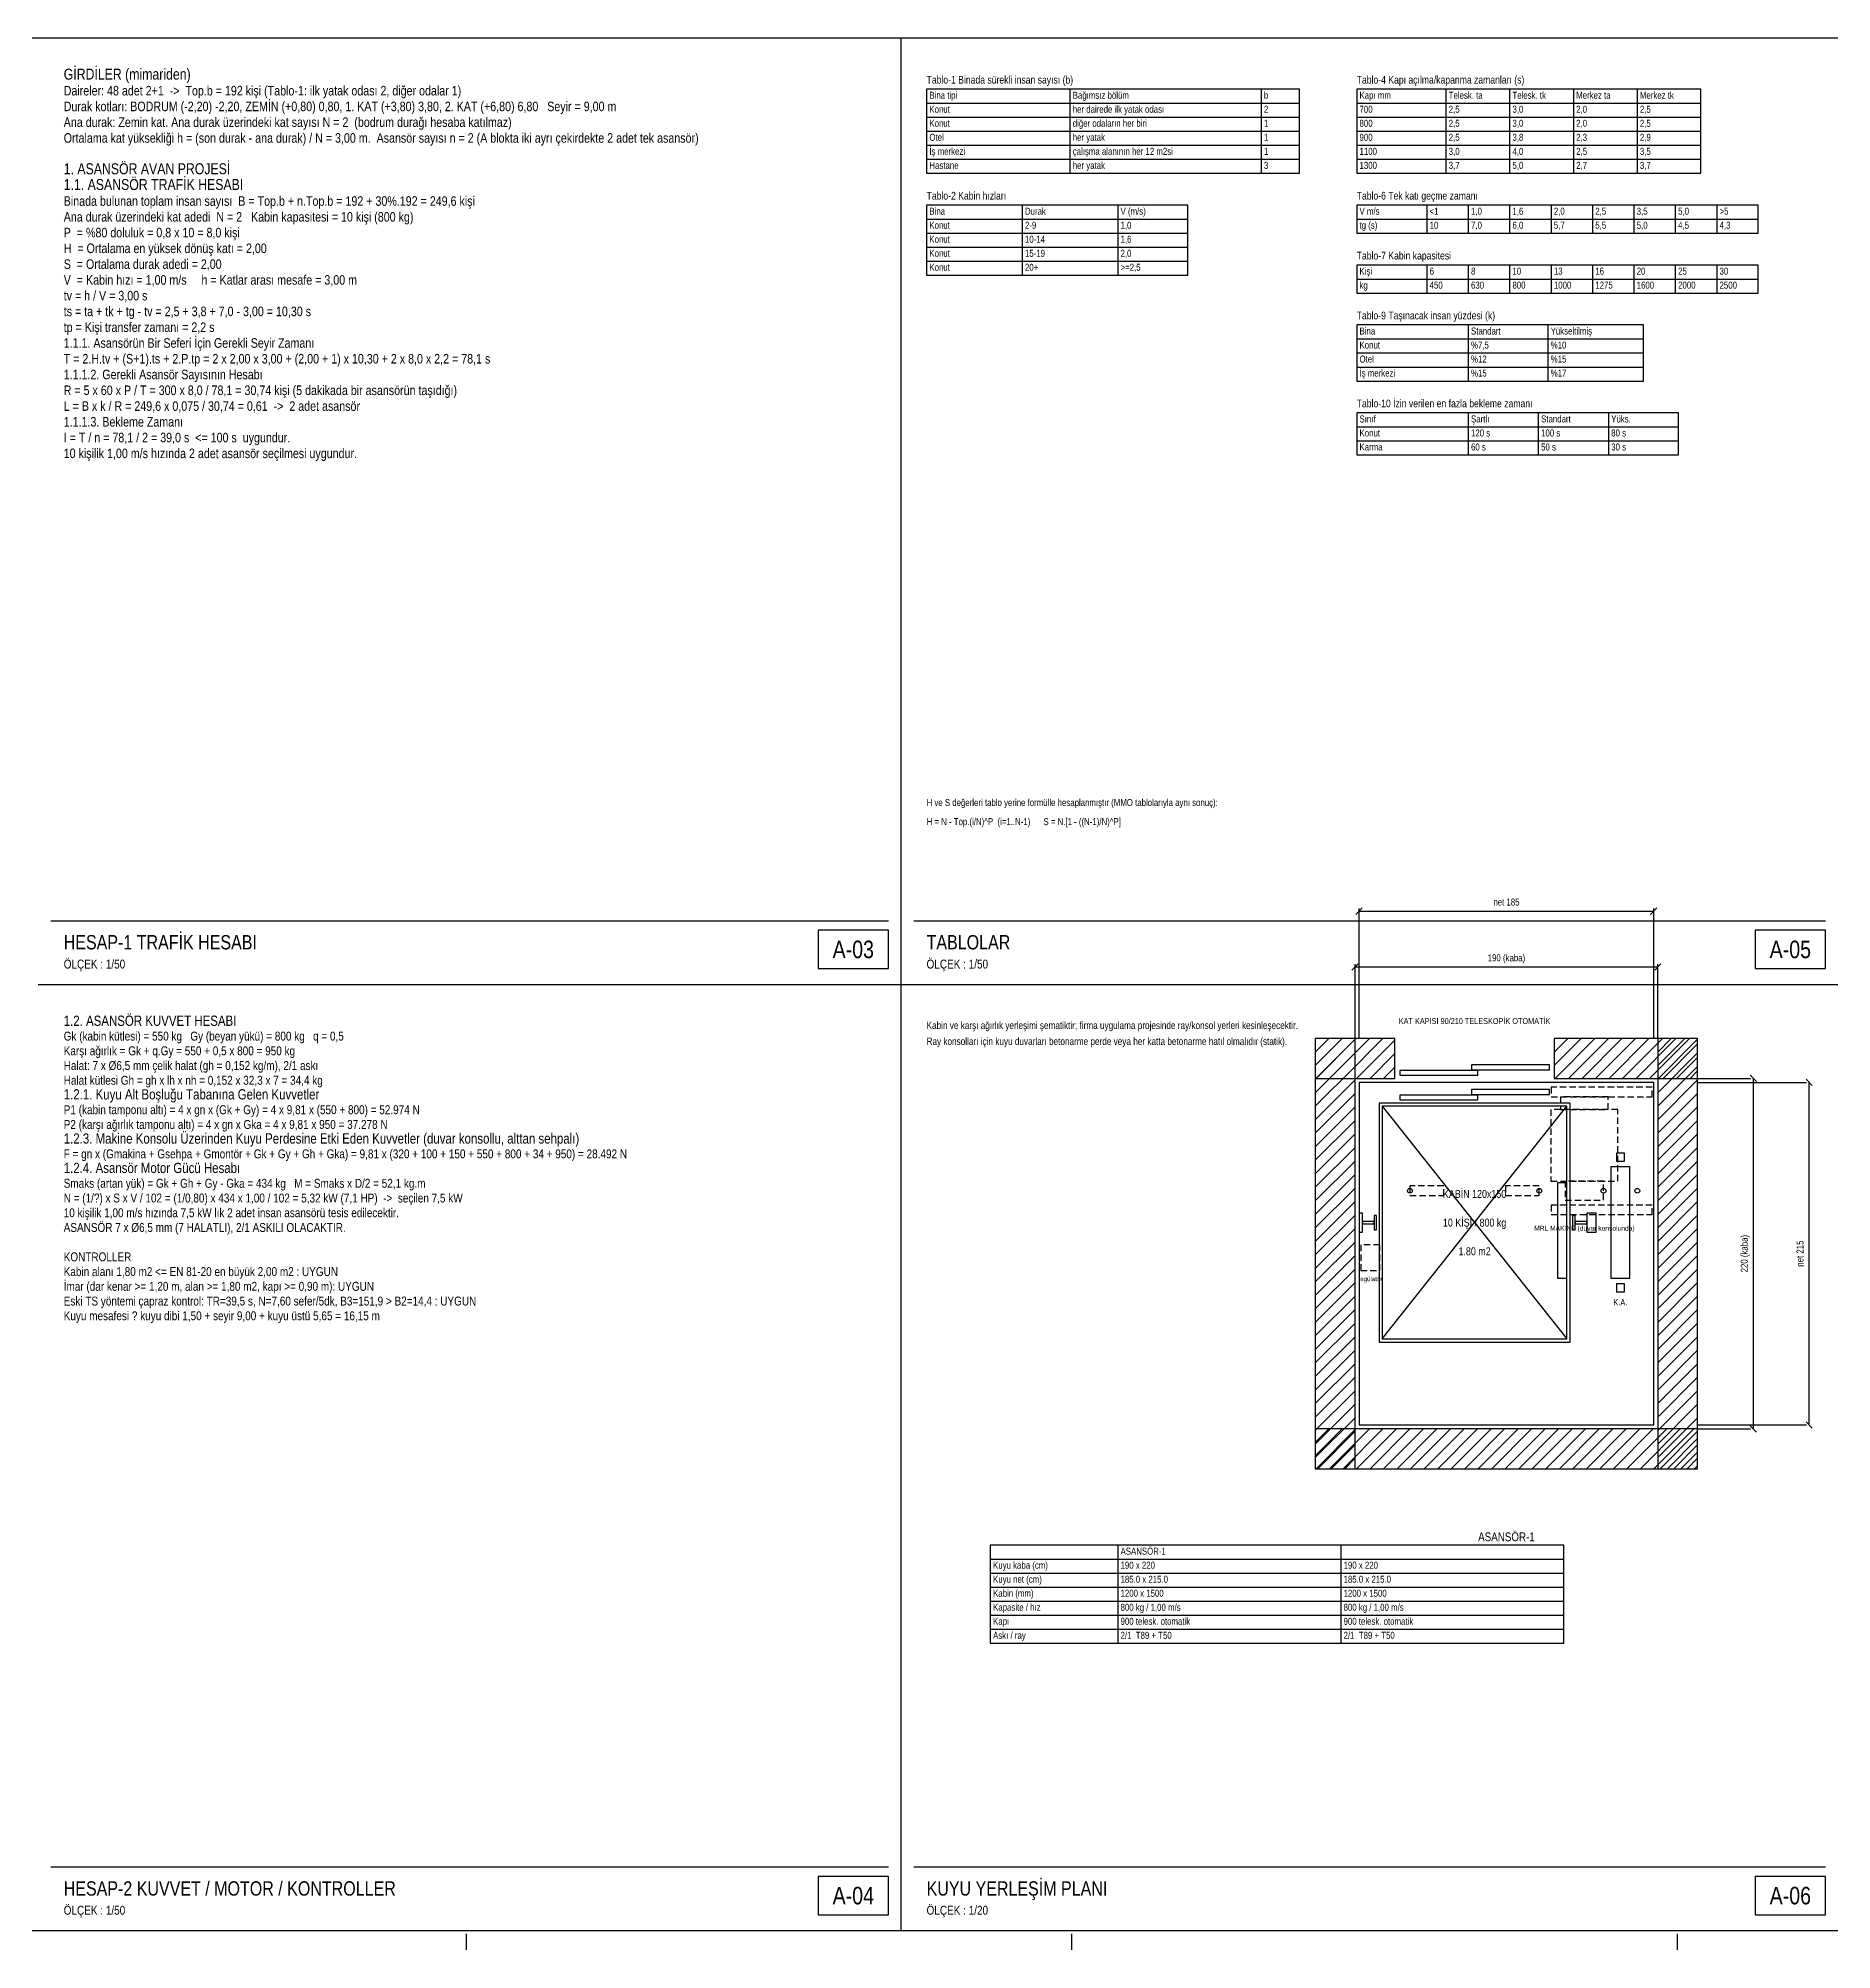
# Model space of a CAD drawing. Header units: centimetres. Extents: x 0 to 12847, y -30 to 2970.
# Drawn here: x 3228 to 6042, y -30 to 2970 of the extents above; entities that cross this region are included whole.
import ezdxf
from ezdxf.enums import TextEntityAlignment as Align

# ---------------------------------------------------------------- set-up
doc = ezdxf.new("R2010")
doc.units = ezdxf.units.CM
doc.linetypes.add('CENTER', pattern=[40, 25, -5, 5, -5])
doc.linetypes.add('DASHED', pattern=[15, 10, -5])
for name, color, linetype in [('SCOTT-ANTET', 4, 'CONTINUOUS'), ('SCOTT-BASLIK', 5, 'CONTINUOUS'), ('SCOTT-CERCEVE', 7, 'CONTINUOUS'), ('SCOTT-DUVAR', 7, 'CONTINUOUS'), ('SCOTT-EKSEN', 8, 'CENTER'), ('SCOTT-HALAT', 6, 'CONTINUOUS'), ('SCOTT-KA', 30, 'CONTINUOUS'), ('SCOTT-KABIN', 5, 'CONTINUOUS'), ('SCOTT-KAPI', 3, 'CONTINUOUS'), ('SCOTT-MOTOR', 6, 'CONTINUOUS'), ('SCOTT-MOTOR-GIZLI', 6, 'DASHED'), ('SCOTT-OLCU', 3, 'CONTINUOUS'), ('SCOTT-RAY', 1, 'CONTINUOUS'), ('SCOTT-SIVA', 8, 'CONTINUOUS'), ('SCOTT-TABLO', 4, 'CONTINUOUS'), ('SCOTT-TARAMA', 8, 'CONTINUOUS'), ('SCOTT-UYARI', 1, 'CONTINUOUS'), ('SCOTT-YAZI', 4, 'CONTINUOUS')]:
    doc.layers.add(name, color=color, linetype=linetype)
doc.styles.get("Standard").update_dxf_attribs({"font": 'arial.ttf', "width": 0.8})

msp = doc.modelspace()

# ---------------------------------------------------------------- linework, layer by layer
at = {"layer": 'SCOTT-ANTET'}
for p, q in [((3247.7, 1585), (4561.8, 1585)), ((4601.8, 1585), (6032.3, 1585)), ((3247.7, 100), (4561.8, 100)), ((4601.8, 100), (6032.3, 100))]:
    msp.add_line(p, q, dxfattribs=at)
for points in [[(4451.8, 1510), (4561.8, 1510), (4561.8, 1570), (4451.8, 1570)], [(5922.3, 1510), (6032.3, 1510), (6032.3, 1570), (5922.3, 1570)], [(4451.8, 25), (4561.8, 25), (4561.8, 85), (4451.8, 85)], [(5922.3, 25), (6032.3, 25), (6032.3, 85), (5922.3, 85)]]:
    msp.add_lwpolyline(points, close=True, dxfattribs=at)
at = {"layer": 'SCOTT-CERCEVE'}
for p, q in [((4581.8, 0), (4581.8, 2970)), ((3227.7, 1485), (4581.8, 1485)), ((4581.8, 1485), (6052.3, 1485))]:
    msp.add_line(p, q, dxfattribs=at)
for points in [[(0, 0), (12846.6, 0), (12846.6, 2970), (0, 2970)], [(100, 0), (12821.6, 0), (12821.6, 2970), (100, 2970)]]:
    msp.add_lwpolyline(points, close=True, dxfattribs=at)
at = {"layer": 'SCOTT-DUVAR'}
for points in [[(5231.8, 725), (5294.3, 725), (5294.3, 1400), (5231.8, 1400)], [(5231.8, 1337.5), (5356.8, 1337.5), (5356.8, 1400), (5231.8, 1400)], [(5606.8, 1337.5), (5831.8, 1337.5), (5831.8, 1400), (5606.8, 1400)], [(5769.3, 725), (5831.8, 725), (5831.8, 1400), (5769.3, 1400)], [(5231.8, 725), (5831.8, 725), (5831.8, 787.5), (5231.8, 787.5)]]:
    msp.add_lwpolyline(points, close=True, dxfattribs=at)
at = {"layer": 'SCOTT-EKSEN'}
for p, q in [((3900, -30), (3900, -5)), ((4850, -30), (4850, -5)), ((5800, -30), (5800, -5))]:
    msp.add_line(p, q, dxfattribs=at)
at = {"layer": 'SCOTT-HALAT'}
for centre in [(5380.3, 1161.2), (5583.3, 1161.2), (5684.1, 1161.2), (5737.1, 1161.2)]:
    msp.add_circle(centre, 3.75, dxfattribs=at)
at = {"layer": 'SCOTT-KA'}
msp.add_lwpolyline([(5695.6, 1023.8), (5725.6, 1023.8), (5725.6, 1198.8), (5695.6, 1198.8)], close=True, dxfattribs=at)
at = {"layer": 'SCOTT-KABIN'}
for p, q in [((5336.8, 928.8), (5626.8, 1293.8)), ((5336.8, 1293.8), (5626.8, 928.8))]:
    msp.add_line(p, q, dxfattribs=at)
for points in [[(5331.8, 923.8), (5631.8, 923.8), (5631.8, 1298.8), (5331.8, 1298.8)], [(5336.8, 928.8), (5626.8, 928.8), (5626.8, 1293.8), (5336.8, 1293.8)], [(5611.8, 1023.8), (5626.8, 1023.8), (5626.8, 1173.8), (5611.8, 1173.8)]]:
    msp.add_lwpolyline(points, close=True, dxfattribs=at)
at = {"layer": 'SCOTT-KAPI'}
for points in [[(5364.3, 1342.5), (5486.8, 1342.5), (5486.8, 1350), (5364.3, 1350)], [(5476.8, 1351.2), (5599.3, 1351.2), (5599.3, 1358.8), (5476.8, 1358.8)], [(5476.8, 1312.5), (5599.3, 1312.5), (5599.3, 1320), (5476.8, 1320)], [(5364.3, 1303.8), (5486.8, 1303.8), (5486.8, 1311.2), (5364.3, 1311.2)]]:
    msp.add_lwpolyline(points, close=True, dxfattribs=at)
at = {"layer": 'SCOTT-MOTOR-GIZLI'}
for points in [[(5601.8, 1308.8), (5760.6, 1308.8), (5760.6, 1323.8), (5601.8, 1323.8)], [(5616.6, 1288.8), (5691.6, 1288.8), (5691.6, 1308.8), (5616.6, 1308.8)], [(5601.6, 1176.2), (5706.6, 1176.2), (5706.6, 1288.8), (5601.6, 1288.8)], [(5624.1, 1146.2), (5684.1, 1146.2), (5684.1, 1176.2), (5624.1, 1176.2)], [(5380.3, 1153.8), (5433.3, 1153.8), (5433.3, 1168.8), (5380.3, 1168.8)], [(5530.3, 1153.8), (5583.3, 1153.8), (5583.3, 1168.8), (5530.3, 1168.8)], [(5601.8, 1123.8), (5760.6, 1123.8), (5760.6, 1138.8), (5601.8, 1138.8)], [(5303.1, 1036.2), (5333.1, 1036.2), (5333.1, 1076.2), (5303.1, 1076.2)]]:
    msp.add_lwpolyline(points, close=True, dxfattribs=at)
at = {"layer": 'SCOTT-OLCU'}
for p, q in [((5295.6, 1595), (5305.5, 1605)), ((5300.6, 1400), (5300.6, 1604.4)), ((5300.6, 1600), (5763.1, 1600)), ((5758.1, 1595), (5768, 1605)), ((5763.1, 1400), (5763.1, 1604.4)), ((5289.4, 1507.5), (5299.3, 1517.5)), ((5294.3, 1400), (5294.3, 1516.9)), ((5294.3, 1512.5), (5769.3, 1512.5)), ((5764.4, 1507.5), (5774.3, 1517.5)), ((5769.3, 1400), (5769.3, 1516.9)), ((5831.8, 1337.5), (5914.9, 1337.5)), ((5831.8, 1331.2), (6002.4, 1331.2)), ((5924.3, 1332.5), (5914.4, 1342.5)), ((5919.3, 787.5), (5919.3, 1337.5)), ((6011.8, 1326.3), (6001.9, 1336.2)), ((6006.8, 793.8), (6006.8, 1331.2)), ((5831.8, 793.8), (6002.4, 793.8)), ((5831.8, 787.5), (5914.9, 787.5)), ((5924.3, 782.5), (5914.4, 792.5)), ((6011.8, 788.8), (6001.9, 798.7))]:
    msp.add_line(p, q, dxfattribs=at)
at = {"layer": 'SCOTT-RAY'}
for points in [[(5704.3, 1207.5), (5716.8, 1207.5), (5716.8, 1220), (5704.3, 1220)], [(5300.6, 1096.2), (5305.8, 1096.2), (5305.8, 1126.2), (5300.6, 1126.2)], [(5305.8, 1109.2), (5324.1, 1109.2), (5324.1, 1113.2), (5305.8, 1113.2)], [(5324.1, 1100.1), (5328.1, 1100.1), (5328.1, 1122.4), (5324.1, 1122.4)], [(5635.6, 1100.1), (5639.6, 1100.1), (5639.6, 1122.4), (5635.6, 1122.4)], [(5639.6, 1109.2), (5657.8, 1109.2), (5657.8, 1113.2), (5639.6, 1113.2)], [(5657.8, 1096.2), (5672.8, 1096.2), (5672.8, 1126.2), (5657.8, 1126.2)], [(5704.3, 1002.5), (5716.8, 1002.5), (5716.8, 1015), (5704.3, 1015)]]:
    msp.add_lwpolyline(points, close=True, dxfattribs=at)
at = {"layer": 'SCOTT-SIVA'}
msp.add_lwpolyline([(5300.6, 793.8), (5763.1, 793.8), (5763.1, 1331.2), (5300.6, 1331.2)], close=True, dxfattribs=at)
at = {"layer": 'SCOTT-TABLO'}
for p, q in [((4846.8, 2890), (4846.8, 2758)), ((5146.8, 2890), (5146.8, 2758)), ((5436.8, 2890), (5436.8, 2758)), ((5536.8, 2890), (5536.8, 2758)), ((5636.8, 2890), (5636.8, 2758)), ((5736.8, 2890), (5736.8, 2758)), ((4621.8, 2868), (5206.8, 2868)), ((5296.8, 2868), (5836.8, 2868)), ((4621.8, 2846), (5206.8, 2846)), ((4621.8, 2824), (5206.8, 2824)), ((5296.8, 2846), (5836.8, 2846)), ((5296.8, 2824), (5836.8, 2824)), ((4621.8, 2802), (5206.8, 2802)), ((5296.8, 2802), (5836.8, 2802)), ((4621.8, 2780), (5206.8, 2780)), ((5296.8, 2780), (5836.8, 2780)), ((4771.8, 2708), (4771.8, 2598)), ((4921.8, 2708), (4921.8, 2598)), ((5406.8, 2708), (5406.8, 2664)), ((5471.8, 2708), (5471.8, 2664)), ((5536.8, 2708), (5536.8, 2664)), ((5601.8, 2708), (5601.8, 2664)), ((5666.8, 2708), (5666.8, 2664)), ((5731.8, 2708), (5731.8, 2664)), ((5796.8, 2708), (5796.8, 2664)), ((5861.8, 2708), (5861.8, 2664)), ((4621.8, 2686), (5031.8, 2686)), ((5296.8, 2686), (5926.8, 2686)), ((4621.8, 2664), (5031.8, 2664)), ((4621.8, 2642), (5031.8, 2642)), ((4621.8, 2620), (5031.8, 2620)), ((5406.8, 2614), (5406.8, 2570)), ((5471.8, 2614), (5471.8, 2570)), ((5536.8, 2614), (5536.8, 2570)), ((5601.8, 2614), (5601.8, 2570)), ((5666.8, 2614), (5666.8, 2570)), ((5731.8, 2614), (5731.8, 2570)), ((5796.8, 2614), (5796.8, 2570)), ((5861.8, 2614), (5861.8, 2570)), ((5296.8, 2592), (5926.8, 2592)), ((5471.8, 2520), (5471.8, 2432)), ((5596.8, 2520), (5596.8, 2432)), ((5296.8, 2498), (5746.8, 2498)), ((5296.8, 2476), (5746.8, 2476)), ((5296.8, 2454), (5746.8, 2454)), ((5471.8, 2382), (5471.8, 2316)), ((5581.8, 2382), (5581.8, 2316)), ((5691.8, 2382), (5691.8, 2316)), ((5296.8, 2360), (5801.8, 2360)), ((5296.8, 2338), (5801.8, 2338)), ((4921.8, 605), (4921.8, 451)), ((5271.8, 605), (5271.8, 451)), ((4721.8, 583), (5621.8, 583)), ((4721.8, 561), (5621.8, 561)), ((4721.8, 539), (5621.8, 539)), ((4721.8, 517), (5621.8, 517)), ((4721.8, 495), (5621.8, 495)), ((4721.8, 473), (5621.8, 473))]:
    msp.add_line(p, q, dxfattribs=at)
for points in [[(4621.8, 2758), (5206.8, 2758), (5206.8, 2890), (4621.8, 2890)], [(5296.8, 2758), (5836.8, 2758), (5836.8, 2890), (5296.8, 2890)], [(4621.8, 2598), (5031.8, 2598), (5031.8, 2708), (4621.8, 2708)], [(5296.8, 2664), (5926.8, 2664), (5926.8, 2708), (5296.8, 2708)], [(5296.8, 2570), (5926.8, 2570), (5926.8, 2614), (5296.8, 2614)], [(5296.8, 2432), (5746.8, 2432), (5746.8, 2520), (5296.8, 2520)], [(5296.8, 2316), (5801.8, 2316), (5801.8, 2382), (5296.8, 2382)], [(4721.8, 451), (5621.8, 451), (5621.8, 605), (4721.8, 605)]]:
    msp.add_lwpolyline(points, close=True, dxfattribs=at)
at = {"layer": 'SCOTT-TARAMA'}
for p, q in [((5231.8, 1378.8), (5253, 1400)), ((5231.8, 1357.6), (5274.2, 1400)), ((5231.8, 1378.8), (5253, 1400)), ((5231.8, 1357.6), (5274.2, 1400)), ((5231.8, 1336.4), (5294.3, 1398.9)), ((5233, 1337.5), (5295.5, 1400)), ((5254.2, 1337.5), (5316.7, 1400)), ((5275.4, 1337.5), (5337.9, 1400)), ((5296.6, 1337.5), (5356.8, 1397.7)), ((5606.8, 1378.8), (5628, 1400)), ((5606.8, 1357.6), (5649.2, 1400)), ((5608, 1337.5), (5670.5, 1400)), ((5629.2, 1337.5), (5691.7, 1400)), ((5650.4, 1337.5), (5712.9, 1400)), ((5671.6, 1337.5), (5734.1, 1400)), ((5692.8, 1337.5), (5755.3, 1400)), ((5714, 1337.5), (5776.5, 1400)), ((5735.2, 1337.5), (5797.7, 1400)), ((5756.4, 1337.5), (5818.9, 1400)), ((5769.3, 1378.8), (5790.5, 1400)), ((5769.3, 1357.6), (5811.7, 1400)), ((5769.3, 1336.4), (5831.8, 1398.9)), ((5777.7, 1337.5), (5831.8, 1391.7)), ((5231.8, 1315.1), (5294.3, 1377.6)), ((5231.8, 1293.9), (5294.3, 1356.4)), ((5317.8, 1337.5), (5356.8, 1376.5)), ((5339, 1337.5), (5356.8, 1355.3)), ((5769.3, 1315.1), (5831.8, 1377.6)), ((5769.3, 1293.9), (5831.8, 1356.4)), ((5798.9, 1337.5), (5831.8, 1370.4)), ((5231.8, 1272.7), (5294.3, 1335.2)), ((5769.3, 1272.7), (5831.8, 1335.2)), ((5820.1, 1337.5), (5831.8, 1349.2)), ((5231.8, 1251.5), (5294.3, 1314)), ((5231.8, 1230.3), (5294.3, 1292.8)), ((5769.3, 1251.5), (5831.8, 1314)), ((5769.3, 1230.3), (5831.8, 1292.8)), ((5231.8, 1209.1), (5294.3, 1271.6)), ((5769.3, 1209.1), (5831.8, 1271.6)), ((5231.8, 1187.9), (5294.3, 1250.4)), ((5769.3, 1187.9), (5831.8, 1250.4)), ((5231.8, 1166.7), (5294.3, 1229.2)), ((5231.8, 1145.4), (5294.3, 1207.9)), ((5769.3, 1166.7), (5831.8, 1229.2)), ((5769.3, 1145.4), (5831.8, 1207.9)), ((5231.8, 1124.2), (5294.3, 1186.7)), ((5769.3, 1124.2), (5831.8, 1186.7)), ((5231.8, 1103), (5294.3, 1165.5)), ((5231.8, 1081.8), (5294.3, 1144.3)), ((5769.3, 1103), (5831.8, 1165.5)), ((5769.3, 1081.8), (5831.8, 1144.3)), ((5231.8, 1060.6), (5294.3, 1123.1)), ((5769.3, 1060.6), (5831.8, 1123.1)), ((5231.8, 1039.4), (5294.3, 1101.9)), ((5231.8, 1018.2), (5294.3, 1080.7)), ((5769.3, 1039.4), (5831.8, 1101.9)), ((5769.3, 1018.2), (5831.8, 1080.7)), ((5231.8, 997), (5294.3, 1059.5)), ((5769.3, 997), (5831.8, 1059.5)), ((5231.8, 975.7), (5294.3, 1038.2)), ((5769.3, 975.7), (5831.8, 1038.2)), ((5231.8, 954.5), (5294.3, 1017)), ((5231.8, 933.3), (5294.3, 995.8)), ((5769.3, 954.5), (5831.8, 1017)), ((5769.3, 933.3), (5831.8, 995.8)), ((5231.8, 912.1), (5294.3, 974.6)), ((5769.3, 912.1), (5831.8, 974.6)), ((5231.8, 890.9), (5294.3, 953.4)), ((5231.8, 869.7), (5294.3, 932.2)), ((5769.3, 890.9), (5831.8, 953.4)), ((5769.3, 869.7), (5831.8, 932.2)), ((5231.8, 848.5), (5294.3, 911)), ((5769.3, 848.5), (5831.8, 911)), ((5231.8, 827.2), (5294.3, 889.7)), ((5769.3, 827.2), (5831.8, 889.7)), ((5231.8, 806), (5294.3, 868.5)), ((5231.8, 784.8), (5294.3, 847.3)), ((5769.3, 806), (5831.8, 868.5)), ((5769.3, 784.8), (5831.8, 847.3)), ((5231.8, 763.6), (5294.3, 826.1)), ((5769.3, 763.6), (5831.8, 826.1)), ((5231.8, 742.4), (5294.3, 804.9)), ((5231.8, 766.3), (5253, 787.5)), ((5231.8, 745.1), (5274.2, 787.5)), ((5233, 725), (5295.5, 787.5)), ((5235.6, 725), (5294.3, 783.7)), ((5254.2, 725), (5316.7, 787.5)), ((5275.4, 725), (5337.9, 787.5)), ((5296.6, 725), (5359.1, 787.5)), ((5317.8, 725), (5380.3, 787.5)), ((5339, 725), (5401.5, 787.5)), ((5360.2, 725), (5422.7, 787.5)), ((5381.4, 725), (5443.9, 787.5)), ((5402.7, 725), (5465.2, 787.5)), ((5423.9, 725), (5486.4, 787.5)), ((5445.1, 725), (5507.6, 787.5)), ((5466.3, 725), (5528.8, 787.5)), ((5487.5, 725), (5550, 787.5)), ((5508.7, 725), (5571.2, 787.5)), ((5529.9, 725), (5592.4, 787.5)), ((5551.2, 725), (5613.7, 787.5)), ((5572.4, 725), (5634.9, 787.5)), ((5593.6, 725), (5656.1, 787.5)), ((5614.8, 725), (5677.3, 787.5)), ((5636, 725), (5698.5, 787.5)), ((5657.2, 725), (5719.7, 787.5)), ((5678.4, 725), (5740.9, 787.5)), ((5699.6, 725), (5762.1, 787.5)), ((5720.9, 725), (5783.4, 787.5)), ((5742.1, 725), (5804.6, 787.5)), ((5763.3, 725), (5825.8, 787.5)), ((5769.3, 742.4), (5831.8, 804.9)), ((5773.1, 725), (5831.8, 783.7)), ((5256.8, 725), (5294.3, 762.5)), ((5784.5, 725), (5831.8, 772.3)), ((5794.3, 725), (5831.8, 762.5)), ((5805.7, 725), (5831.8, 751.1)), ((5278.1, 725), (5294.3, 741.3)), ((5815.6, 725), (5831.8, 741.3)), ((5826.9, 725), (5831.8, 729.9))]:
    msp.add_line(p, q, dxfattribs=at)

# ---------------------------------------------------------------- texts
at = {"layer": 'SCOTT-ANTET', "width": 0.8}
for s, p in [('A-03', (4506.8, 1540)), ('A-05', (5977.3, 1540)), ('A-04', (4506.8, 55)), ('A-06', (5977.3, 55))]:
    msp.add_text(s, height=27.5, dxfattribs=at).set_placement(p, align=Align.MIDDLE_CENTER)
for s, p in [('ÖLÇEK : 1/50', (3267.7, 1510)), ('ÖLÇEK : 1/50', (4621.8, 1510)), ('ÖLÇEK : 1/50', (3267.7, 25)), ('ÖLÇEK : 1/20', (4621.8, 25))]:
    msp.add_text(s, height=14, dxfattribs=at).set_placement(p)
at = {"layer": 'SCOTT-BASLIK', "width": 0.8}
for s, height, p in [('GİRDİLER (mimariden)', 17.25, (3267.7, 2905)), ('Tablo-1 Binada sürekli insan sayısı (b)', 12.1, (4621.8, 2898.8)), ('Tablo-4 Kapı açılma/kapanma zamanları (s)', 12.1, (5296.8, 2898.8)), ('Bina tipi', 11, (4626.2, 2875)), ('Bağımsız bölüm', 11, (4851.2, 2875)), ('b', 11, (5151.2, 2875)), ('Kapı mm', 11, (5301.2, 2875)), ('Telesk. ta', 11, (5441.2, 2875)), ('Telesk. tk', 11, (5541.2, 2875)), ('Merkez ta', 11, (5641.2, 2875)), ('Merkez tk', 11, (5741.2, 2875)), ('1. ASANSÖR AVAN PROJESİ', 17.25, (3267.7, 2756.5)), ('1.1. ASANSÖR TRAFİK HESABI', 17.25, (3267.7, 2731.8)), ('Tablo-2 Kabin hızları', 12.1, (4621.8, 2716.8)), ('Bina', 11, (4626.2, 2693)), ('Durak', 11, (4776.2, 2693)), ('V (m/s)', 11, (4926.2, 2693)), ('Tablo-6 Tek katı geçme zamanı', 12.1, (5296.8, 2716.8)), ('V m/s', 11, (5301.2, 2693)), ('<1', 11, (5411.2, 2693)), ('1,0', 11, (5476.2, 2693)), ('1,6', 11, (5541.2, 2693)), ('2,0', 11, (5606.2, 2693)), ('2,5', 11, (5671.2, 2693)), ('3,5', 11, (5736.2, 2693)), ('5,0', 11, (5801.2, 2693)), ('>5', 11, (5866.2, 2693)), ('Tablo-7 Kabin kapasitesi', 12.1, (5296.8, 2622.8)), ('Kişi', 11, (5301.2, 2599)), ('6', 11, (5411.2, 2599)), ('8', 11, (5476.2, 2599)), ('10', 11, (5541.2, 2599)), ('13', 11, (5606.2, 2599)), ('16', 11, (5671.2, 2599)), ('20', 11, (5736.2, 2599)), ('25', 11, (5801.2, 2599)), ('30', 11, (5866.2, 2599)), ('Tablo-9 Taşınacak insan yüzdesi (k)', 12.1, (5296.8, 2528.8)), ('Bina', 11, (5301.2, 2505)), ('Standart', 11, (5476.2, 2505)), ('Yükseltilmiş', 11, (5601.2, 2505)), ('Tablo-10 İzin verilen en fazla bekleme zamanı', 12.1, (5296.8, 2390.8)), ('Sınıf', 11, (5301.2, 2367)), ('Şartlı', 11, (5476.2, 2367)), ('Standart', 11, (5586.2, 2367)), ('Yüks.', 11, (5696.2, 2367)), ('HESAP-1 TRAFİK HESABI', 22.5, (3267.7, 1540)), ('TABLOLAR', 22.5, (4621.8, 1540)), ('1.2. ASANSÖR KUVVET HESABI', 16.1, (3267.7, 1420)), ('1.2.1. Kuyu Alt Boşluğu Tabanına Gelen Kuvvetler', 16.1, (3267.7, 1304.5)), ('1.2.3. Makine Konsolu Üzerinden Kuyu Perdesine Etki Eden Kuvvetler (duvar konsollu, alttan sehpalı)', 16.1, (3267.7, 1235.2)), ('1.2.4. Asansör Motor Gücü Hesabı', 16.1, (3267.7, 1189)), ('ASANSÖR-1', 11, (4926.2, 590)), ('HESAP-2 KUVVET / MOTOR / KONTROLLER', 22.5, (3267.7, 55)), ('KUYU YERLEŞİM PLANI', 22.5, (4621.8, 55))]:
    msp.add_text(s, height=height, dxfattribs=at).set_placement(p)
msp.add_text('ASANSÖR-1', height=13.75, dxfattribs=at).set_placement((5531.8, 625), align=Align.TOP_CENTER)
at = {"layer": 'SCOTT-KA', "width": 0.8}
msp.add_text('K.A.', height=10, dxfattribs=at).set_placement((5710.6, 991.2), align=Align.TOP_CENTER)
at = {"layer": 'SCOTT-KABIN', "width": 0.8}
for s, p in [('KABİN 120x150', (5481.8, 1156.2)), ('10 KİŞİ / 800 kg', (5481.8, 1111.2)), ('1.80 m2', (5481.8, 1066.2))]:
    msp.add_text(s, height=12.5, dxfattribs=at).set_placement(p, align=Align.MIDDLE_CENTER)
at = {"layer": 'SCOTT-KAPI', "width": 0.8}
msp.add_text('KAT KAPISI 90/210 TELESKOPİK OTOMATİK', height=9.375, dxfattribs=at).set_placement((5481.8, 1420), align=Align.BOTTOM_CENTER)
at = {"layer": 'SCOTT-MOTOR', "width": 0.8}
for s, height, p in [('MRL MAKİNE (duvar konsolunda)', 7.5, (5654.1, 1106.2)), ('regülatör', 6.88, (5318.1, 1026.2))]:
    msp.add_text(s, height=height, dxfattribs=at).set_placement(p, align=Align.TOP_CENTER)
at = {"layer": 'SCOTT-OLCU', "width": 0.8}
for s, p in [('net 185', (5531.8, 1605.5)), ('190 (kaba)', (5531.8, 1518))]:
    msp.add_text(s, height=11, dxfattribs=at).set_placement(p, align=Align.BOTTOM_CENTER)
for s, p in [('220 (kaba)', (5913.8, 1062.5)), ('net 215', (6001.3, 1062.5))]:
    msp.add_text(s, height=11, rotation=90, dxfattribs=at).set_placement(p, align=Align.BOTTOM_CENTER)
at = {"layer": 'SCOTT-TABLO', "width": 0.8}
for s, p in [('Konut', (4626.2, 2853)), ('her dairede ilk yatak odası', (4851.2, 2853)), ('2', (5151.2, 2853)), ('700', (5301.2, 2853)), ('2,5', (5441.2, 2853)), ('3,0', (5541.2, 2853)), ('2,0', (5641.2, 2853)), ('2,5', (5741.2, 2853)), ('Otel', (4626.2, 2809)), ('Konut', (4626.2, 2831)), ('diğer odaların her biri', (4851.2, 2831)), ('her yatak', (4851.2, 2809)), ('1', (5151.2, 2831)), ('1', (5151.2, 2809)), ('800', (5301.2, 2831)), ('900', (5301.2, 2809)), ('2,5', (5441.2, 2831)), ('2,5', (5441.2, 2809)), ('3,0', (5541.2, 2831)), ('3,8', (5541.2, 2809)), ('2,0', (5641.2, 2831)), ('2,3', (5641.2, 2809)), ('2,5', (5741.2, 2831)), ('2,9', (5741.2, 2809)), ('İş merkezi', (4626.2, 2787)), ('çalışma alanının her 12 m2si', (4851.2, 2787)), ('1', (5151.2, 2787)), ('1100', (5301.2, 2787)), ('3,0', (5441.2, 2787)), ('4,0', (5541.2, 2787)), ('2,5', (5641.2, 2787)), ('3,5', (5741.2, 2787)), ('Hastane', (4626.2, 2765)), ('her yatak', (4851.2, 2765)), ('3', (5151.2, 2765)), ('1300', (5301.2, 2765)), ('3,7', (5441.2, 2765)), ('5,0', (5541.2, 2765)), ('2,7', (5641.2, 2765)), ('3,7', (5741.2, 2765)), ('Konut', (4626.2, 2671)), ('2-9', (4776.2, 2671)), ('1,0', (4926.2, 2671)), ('tg (s)', (5301.2, 2671)), ('10', (5411.2, 2671)), ('7,0', (5476.2, 2671)), ('6,0', (5541.2, 2671)), ('5,7', (5606.2, 2671)), ('5,5', (5671.2, 2671)), ('5,0', (5736.2, 2671)), ('4,5', (5801.2, 2671)), ('4,3', (5866.2, 2671)), ('Konut', (4626.2, 2649)), ('10-14', (4776.2, 2649)), ('1,6', (4926.2, 2649)), ('Konut', (4626.2, 2627)), ('Konut', (4626.2, 2605)), ('20+', (4776.2, 2605)), ('15-19', (4776.2, 2627)), ('2,0', (4926.2, 2627)), ('>=2,5', (4926.2, 2605)), ('kg', (5301.2, 2577)), ('450', (5411.2, 2577)), ('630', (5476.2, 2577)), ('800', (5541.2, 2577)), ('1000', (5606.2, 2577)), ('1275', (5671.2, 2577)), ('1600', (5736.2, 2577)), ('2000', (5801.2, 2577)), ('2500', (5866.2, 2577)), ('Konut', (5301.2, 2483)), ('%7,5', (5476.2, 2483)), ('%10', (5601.2, 2483)), ('Otel', (5301.2, 2461)), ('%12', (5476.2, 2461)), ('%15', (5601.2, 2461)), ('İş merkezi', (5301.2, 2439)), ('%15', (5476.2, 2439)), ('%17', (5601.2, 2439)), ('Konut', (5301.2, 2345)), ('120 s', (5476.2, 2345)), ('100 s', (5586.2, 2345)), ('80 s', (5696.2, 2345)), ('Karma', (5301.2, 2323)), ('60 s', (5476.2, 2323)), ('50 s', (5586.2, 2323)), ('30 s', (5696.2, 2323)), ('Kuyu kaba (cm)', (4726.2, 568)), ('190 x 220', (4926.2, 568)), ('190 x 220', (5276.2, 568)), ('Kuyu net (cm)', (4726.2, 546)), ('185.0 x 215.0', (4926.2, 546)), ('185.0 x 215.0', (5276.2, 546)), ('Kabin (mm)', (4726.2, 524)), ('Kapasite / hız', (4726.2, 502)), ('800 kg / 1,00 m/s', (4926.2, 502)), ('1200 x 1500', (4926.2, 524)), ('800 kg / 1,00 m/s', (5276.2, 502)), ('1200 x 1500', (5276.2, 524)), ('Kapı', (4726.2, 480)), ('900 telesk. otomatik', (4926.2, 480)), ('900 telesk. otomatik', (5276.2, 480)), ('Askı / ray', (4726.2, 458)), ('2/1  T89 + T50', (4926.2, 458)), ('2/1  T89 + T50', (5276.2, 458))]:
    msp.add_text(s, height=11, dxfattribs=at).set_placement(p)
at = {"layer": 'SCOTT-UYARI', "width": 0.8}
for s, p in [('Kabin ve karşı ağırlık yerleşimi şematiktir; firma uygulama projesinde ray/konsol yerleri kesinleşecektir.', (4621.8, 1415)), ('Ray konsolları için kuyu duvarları betonarme perde veya her katta betonarme hatıl olmalıdır (statik).', (4621.8, 1390))]:
    msp.add_text(s, height=11.5, dxfattribs=at).set_placement(p)
at = {"layer": 'SCOTT-YAZI', "width": 0.8}
for s, height, p in [('Daireler: 48 adet 2+1  ->  Top.b = 192 kişi (Tablo-1: ilk yatak odası 2, diğer odalar 1)', 15, (3267.7, 2880.2)), ('Durak kotları: BODRUM (-2,20) -2,20, ZEMİN (+0,80) 0,80, 1. KAT (+3,80) 3,80, 2. KAT (+6,80) 6,80   Seyir = 9,00 m', 15, (3267.7, 2855.5)), ('Ana durak: Zemin kat. Ana durak üzerindeki kat sayısı N = 2  (bodrum durağı hesaba katılmaz)', 15, (3267.7, 2830.8)), ('Ortalama kat yüksekliği h = (son durak - ana durak) / N = 3,00 m.  Asansör sayısı n = 2 (A blokta iki ayrı çekirdekte 2 adet tek asansör)', 15, (3267.7, 2806)), ('Binada bulunan toplam insan sayısı  B = Top.b + n.Top.b = 192 + 30%.192 = 249,6 kişi', 15, (3267.7, 2707)), ('Ana durak üzerindeki kat adedi  N = 2   Kabin kapasitesi = 10 kişi (800 kg)', 15, (3267.7, 2682.2)), ('P  = %80 doluluk = 0,8 x 10 = 8,0 kişi', 15, (3267.7, 2657.5)), ('H  = Ortalama en yüksek dönüş katı = 2,00', 15, (3267.7, 2632.8)), ('S  = Ortalama durak adedi = 2,00', 15, (3267.7, 2608)), ('V  = Kabin hızı = 1,00 m/s     h = Katlar arası mesafe = 3,00 m', 15, (3267.7, 2583.2)), ('tv = h / V = 3,00 s', 15, (3267.7, 2558.5)), ('ts = ta + tk + tg - tv = 2,5 + 3,8 + 7,0 - 3,00 = 10,30 s', 15, (3267.7, 2533.8)), ('tp = Kişi transfer zamanı = 2,2 s', 15, (3267.7, 2509)), ('1.1.1. Asansörün Bir Seferi İçin Gerekli Seyir Zamanı', 15, (3267.7, 2484.2)), ('T = 2.H.tv + (S+1).ts + 2.P.tp = 2 x 2,00 x 3,00 + (2,00 + 1) x 10,30 + 2 x 8,0 x 2,2 = 78,1 s', 15, (3267.7, 2459.5)), ('1.1.1.2. Gerekli Asansör Sayısının Hesabı', 15, (3267.7, 2434.8)), ('R = 5 x 60 x P / T = 300 x 8,0 / 78,1 = 30,74 kişi (5 dakikada bir asansörün taşıdığı)', 15, (3267.7, 2410)), ('L = B x k / R = 249,6 x 0,075 / 30,74 = 0,61  ->  2 adet asansör', 15, (3267.7, 2385.2)), ('1.1.1.3. Bekleme Zamanı', 15, (3267.7, 2360.5)), ('I = T / n = 78,1 / 2 = 39,0 s  <= 100 s  uygundur.', 15, (3267.7, 2335.8)), ('10 kişilik 1,00 m/s hızında 2 adet asansör seçilmesi uygundur.', 15, (3267.7, 2311)), ('H ve S değerleri tablo yerine formülle hesaplanmıştır (MMO tablolarıyla aynı sonuç):', 11, (4621.8, 1765)), ('H = N - Top.(i/N)^P  (i=1..N-1)      S = N.[1 - ((N-1)/N)^P]', 11, (4621.8, 1735)), ('Gk (kabin kütlesi) = 550 kg   Gy (beyan yükü) = 800 kg   q = 0,5', 14, (3267.7, 1396.9)), ('Karşı ağırlık = Gk + q.Gy = 550 + 0,5 x 800 = 950 kg', 14, (3267.7, 1373.8)), ('Halat: 7 x %%c6,5 mm çelik halat (gh = 0,152 kg/m), 2/1 askı', 14, (3267.7, 1350.7)), ('Halat kütlesi Gh = gh x lh x nh = 0,152 x 32,3 x 7 = 34,4 kg', 14, (3267.7, 1327.6)), ('P1 (kabin tamponu altı) = 4 x gn x (Gk + Gy) = 4 x 9,81 x (550 + 800) = 52.974 N', 14, (3267.7, 1281.4)), ('P2 (karşı ağırlık tamponu altı) = 4 x gn x Gka = 4 x 9,81 x 950 = 37.278 N', 14, (3267.7, 1258.3)), ('F = gn x (Gmakina + Gsehpa + Gmontör + Gk + Gy + Gh + Gka) = 9,81 x (320 + 100 + 150 + 550 + 800 + 34 + 950) = 28.492 N', 14, (3267.7, 1212.1)), ('Smaks (artan yük) = Gk + Gh + Gy - Gka = 434 kg   M = Smaks x D/2 = 52,1 kg.m', 14, (3267.7, 1165.9)), ('N = (1/?) x S x V / 102 = (1/0,80) x 434 x 1,00 / 102 = 5,32 kW (7,1 HP)  ->  seçilen 7,5 kW', 14, (3267.7, 1142.8)), ('ASANSÖR 7 x %%c6,5 mm (7 HALATLI), 2/1 ASKILI OLACAKTIR.', 14, (3267.7, 1096.6)), ('10 kişilik 1,00 m/s hızında 7,5 kW lık 2 adet insan asansörü tesis edilecektir.', 14, (3267.7, 1119.7)), ('KONTROLLER', 14, (3267.7, 1050.4)), ('Kabin alanı 1,80 m2 <= EN 81-20 en büyük 2,00 m2 : UYGUN', 14, (3267.7, 1027.3)), ('İmar (dar kenar >= 1,20 m, alan >= 1,80 m2, kapı >= 0,90 m): UYGUN', 14, (3267.7, 1004.2)), ('Eski TS yöntemi çapraz kontrol: TR=39,5 s, N=7,60 sefer/5dk, B3=151,9 > B2=14,4 : UYGUN', 14, (3267.7, 981.1)), ('Kuyu mesafesi ? kuyu dibi 1,50 + seyir 9,00 + kuyu üstü 5,65 = 16,15 m', 14, (3267.7, 958))]:
    msp.add_text(s, height=height, dxfattribs=at).set_placement(p)

doc.saveas('drawing.dxf')
